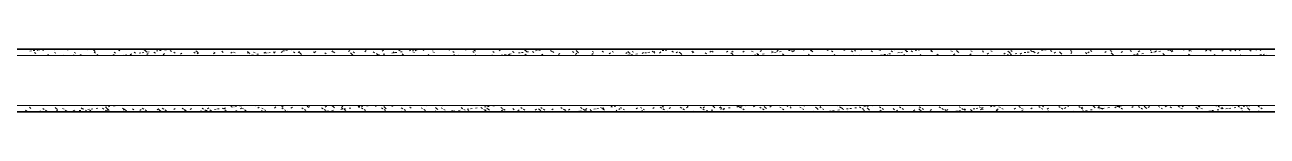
# Model space of a CAD drawing. Header units: millimetres. Extents: x -4948 to 42228, y -4856 to 69378.
# Drawn here: x 30935 to 33401, y 29930 to 30055 of the extents above; entities that cross this region are included whole.
import ezdxf

# ---------------------------------------------------------------- set-up
doc = ezdxf.new("R2010")
doc.units = ezdxf.units.MM
for name, color, linetype, lineweight in [('A-WALL', 113, 'Continuous', 13), ('A-WALL-PATT', 111, 'Continuous', 13), ('I-WALL', 2, 'Continuous', 13)]:
    doc.layers.add(name, color=color, linetype=linetype, lineweight=lineweight)

# ---------------------------------------------------------------- blocks, each defined once
blk = doc.blocks.new('27ELB-RD-AR-0000-BIM_rvt-1-1 этаж отм_ _0_000 лотки')
at = {"layer": 'A-WALL', "color": 252, "lineweight": 9}
for p, q in [((28521.4, 30042.4), (35833.9, 30042.4)), ((28521.4, 29942.4), (35833.9, 29942.4))]:
    blk.add_line(p, q, dxfattribs=at)
at = {"layer": 'A-WALL-PATT', "color": 252, "linetype": 'Continuous', "lineweight": 9}
for p, q in [((30945.3, 30051), (30948.6, 30051.5)), ((30946.6, 30042.4), (30946.8, 30042.6)), ((30951.5, 30051.9), (30954.8, 30052.3)), ((30954.3, 30048.3), (30957.2, 30046.5)), ((30959.5, 30052.3), (30962.1, 30054.3)), ((30961.8, 30053.2), (30965.1, 30053.7)), ((30969.3, 30054.9), (30969.9, 30054.4)), ((30969.9, 30054.4), (30969.9, 30054.4)), ((30969.9, 30054.4), (30972.4, 30052.1)), ((30979.3, 30042.4), (30980.1, 30043)), ((30981, 30044.2), (30982.9, 30042.4)), ((30993.8, 30053.5), (30995.6, 30054.9)), ((30993.9, 30048.4), (30996.7, 30046.6)), ((31012, 30042.4), (31012.6, 30042.9)), ((31019.6, 30054.9), (31021.6, 30053.1)), ((31027, 30054), (31028.3, 30054.9)), ((31031.8, 30043.8), (31033.3, 30042.4)), ((31033.4, 30048.5), (31036.3, 30046.7)), ((31044.7, 30042.4), (31046.9, 30044.1)), ((31059.5, 30053.8), (31061, 30054.9)), ((31070, 30054.9), (31072.3, 30052.8)), ((31072.3, 30052.8), (31072.3, 30052.8)), ((31072.3, 30052.8), (31074.8, 30050.5)), ((31073, 30048.6), (31075.8, 30046.8)), ((31077.4, 30042.5), (31080.1, 30044.5)), ((31083.4, 30042.7), (31083.6, 30042.4)), ((31110.1, 30042.4), (31112.6, 30044.4)), ((31112.5, 30048.6), (31115.4, 30046.8)), ((31121.5, 30053.8), (31124, 30051.6)), ((31129.6, 30042.4), (31131.2, 30042.6)), ((31134.1, 30043), (31137.5, 30043.5)), ((31144.2, 30043.6), (31146.9, 30045.6)), ((31144.5, 30044.4), (31147.8, 30044.8)), ((31152.1, 30048.7), (31154.9, 30046.9)), ((31162.1, 30046.7), (31165.4, 30047.2)), ((31168.3, 30047.5), (31171.6, 30048)), ((31172.4, 30053.4), (31174.7, 30051.3)), ((31174.7, 30051.3), (31174.7, 30051.3)), ((31174.7, 30051.3), (31177.2, 30049)), ((31177.5, 30044), (31180.1, 30046)), ((31178.6, 30048.9), (31182, 30049.3)), ((31191.6, 30048.8), (31194.5, 30047)), ((31196.3, 30051.2), (31199.6, 30051.7)), ((31202.5, 30052), (31205.8, 30052.5)), ((31210, 30043.8), (31212.6, 30045.9)), ((31212.8, 30053.4), (31216.2, 30053.8)), ((31223.9, 30052.3), (31226.4, 30050)), ((31231.2, 30048.9), (31234, 30047.1)), ((31244.3, 30045.1), (31246.9, 30047.1)), ((31270.7, 30048.9), (31273.6, 30047.1)), ((31274.7, 30051.8), (31277.1, 30049.7)), ((31277.1, 30049.7), (31277.1, 30049.7)), ((31277.1, 30049.7), (31279.6, 30047.4)), ((31277.5, 30045.5), (31280.2, 30047.5)), ((31310, 30045.3), (31312.7, 30047.4)), ((31310.3, 30049), (31313.1, 30047.2)), ((31326.3, 30050.7), (31328.8, 30048.4)), ((31344.3, 30046.6), (31347, 30048.6)), ((31349.8, 30049.1), (31352.7, 30047.3)), ((31377.1, 30050.3), (31379.5, 30048.1)), ((31377.5, 30047), (31380.2, 30049)), ((31379.4, 30042.4), (31382.2, 30042.8)), ((31379.5, 30048.1), (31379.5, 30048.1)), ((31379.5, 30048.1), (31381.9, 30045.9)), ((31385.1, 30043.2), (31388.5, 30043.6)), ((31389.4, 30049.1), (31392.2, 30047.3)), ((31395.5, 30044.6), (31398.8, 30045)), ((31410, 30046.8), (31412.7, 30048.9)), ((31413.1, 30046.9), (31416.4, 30047.3)), ((31419.3, 30047.7), (31422.6, 30048.1)), ((31428.7, 30049.2), (31431.2, 30046.9)), ((31428.9, 30049.2), (31431.8, 30047.4)), ((31429.6, 30049.1), (31433, 30049.5)), ((31444.3, 30048.1), (31447, 30050.1)), ((31447.3, 30051.4), (31450.6, 30051.8)), ((31453.5, 30052.2), (31456.8, 30052.6)), ((31463.8, 30053.6), (31467.2, 30054)), ((31468.5, 30049.3), (31471.3, 30047.5)), ((31477.6, 30048.5), (31480.2, 30050.5)), ((31479.5, 30048.7), (31481.9, 30046.6)), ((31481.9, 30046.6), (31481.9, 30046.6)), ((31481.9, 30046.6), (31484.3, 30044.3)), ((31508, 30049.4), (31510.9, 30047.6)), ((31510.1, 30048.3), (31512.7, 30050.4)), ((31531.1, 30047.6), (31533.6, 30045.3)), ((31544.4, 30049.6), (31547, 30051.6)), ((31547.6, 30049.4), (31550.4, 30047.6)), ((31577.6, 30050), (31580.3, 30052)), ((31581.9, 30047.2), (31584.2, 30045)), ((31584.2, 30045), (31584.2, 30045)), ((31584.2, 30045), (31586.7, 30042.8)), ((31587.1, 30049.5), (31590, 30047.7)), ((31610.1, 30049.8), (31612.8, 30051.9)), ((31623.8, 30054.9), (31624.9, 30053.9)), ((31626.7, 30049.6), (31629.5, 30047.8)), ((31629.9, 30042.5), (31633.3, 30043)), ((31633.5, 30046), (31635.9, 30043.8)), ((31636.1, 30043.4), (31639.5, 30043.8)), ((31644.4, 30051.1), (31647.1, 30053.1)), ((31646.5, 30044.7), (31649.8, 30045.2)), ((31664.1, 30047), (31667.4, 30047.5)), ((31666.2, 30049.7), (31669.1, 30047.8)), ((31670.3, 30047.9), (31673.6, 30048.3)), ((31674.1, 30054.9), (31674.1, 30054.9)), ((31677.6, 30051.5), (31680.3, 30053.5)), ((31680.7, 30049.2), (31684, 30049.7)), ((31684.3, 30045.6), (31686.6, 30043.5)), ((31686.6, 30043.5), (31686.6, 30043.5)), ((31686.6, 30043.5), (31687.7, 30042.4)), ((31698.3, 30051.5), (31701.6, 30052)), ((31704.5, 30052.4), (31707.8, 30052.8)), ((31705.8, 30049.7), (31708.6, 30047.9)), ((31710.1, 30051.3), (31712.8, 30053.4)), ((31714.8, 30053.7), (31718.2, 30054.2)), ((31724.4, 30054.9), (31724.8, 30054.6)), ((31724.8, 30054.6), (31724.8, 30054.6)), ((31724.8, 30054.6), (31727.3, 30052.3)), ((31735.9, 30044.5), (31738.1, 30042.4)), ((31744.4, 30052.6), (31747.1, 30054.6)), ((31745.3, 30049.8), (31748.2, 30048)), ((31774.8, 30054.9), (31776.5, 30053.4)), ((31777.7, 30053), (31780.2, 30054.9)), ((31784.9, 30049.9), (31787.7, 30048.1)), ((31786.7, 30044), (31788.4, 30042.4)), ((31796.6, 30042.4), (31797.5, 30043.1)), ((31810.2, 30052.8), (31812.8, 30054.9)), ((31824.4, 30049.9), (31827.3, 30048.1)), ((31825.1, 30054.9), (31827.2, 30053)), ((31827.2, 30053), (31827.2, 30053)), ((31827.2, 30053), (31829.7, 30050.8)), ((31829.3, 30042.4), (31830.8, 30043.6)), ((31838.2, 30042.9), (31838.8, 30042.4)), ((31844.5, 30054.1), (31845.6, 30054.9)), ((31862, 30042.4), (31863.2, 30043.4)), ((31864, 30050), (31866.8, 30048.2)), ((31876.4, 30054.1), (31878.9, 30051.8)), ((31877.7, 30054.5), (31878.3, 30054.9)), ((31880.9, 30042.7), (31884.3, 30043.1)), ((31887.1, 30043.5), (31890.5, 30044)), ((31889.1, 30042.5), (31889.1, 30042.4)), ((31894.9, 30042.6), (31897.5, 30044.6)), ((31897.5, 30044.9), (31900.8, 30045.3)), ((31903.5, 30050.1), (31906.4, 30048.3)), ((31910.2, 30054.4), (31911, 30054.9)), ((31915.1, 30047.2), (31918.5, 30047.6)), ((31921.3, 30048), (31924.7, 30048.5)), ((31927.2, 30053.6), (31929.6, 30051.5)), ((31928.1, 30043), (31930.8, 30045.1)), ((31929.6, 30051.5), (31929.6, 30051.5)), ((31929.6, 30051.5), (31932.1, 30049.2)), ((31931.7, 30049.4), (31935, 30049.8)), ((31943.1, 30050.2), (31945.9, 30048.4)), ((31949.3, 30051.7), (31952.6, 30052.1)), ((31955.5, 30052.5), (31958.8, 30053)), ((31960.6, 30042.9), (31963.3, 30044.9)), ((31965.8, 30053.9), (31969.2, 30054.3)), ((31978.8, 30052.5), (31981.3, 30050.2)), ((31982.6, 30050.2), (31985.5, 30048.4)), ((31994.9, 30044.1), (31997.6, 30046.1)), ((32022.2, 30050.3), (32025, 30048.5)), ((32028.2, 30044.5), (32030.8, 30046.6)), ((32029.6, 30052.1), (32032, 30049.9)), ((32032, 30049.9), (32032, 30049.9)), ((32032, 30049.9), (32034.4, 30047.7)), ((32060.6, 30044.4), (32063.3, 30046.4)), ((32061.7, 30050.4), (32064.6, 30048.6)), ((32081.2, 30051), (32083.7, 30048.7)), ((32095, 30045.6), (32097.6, 30047.6)), ((32101.3, 30050.4), (32104.1, 30048.6)), ((32128.2, 30046), (32130.9, 30048.1)), ((32132, 30050.5), (32134.4, 30048.4)), ((32132, 30042.9), (32135.3, 30043.3)), ((32134.4, 30048.4), (32134.4, 30048.4)), ((32134.4, 30048.4), (32136.8, 30046.1)), ((32138.1, 30043.7), (32141.5, 30044.1)), ((32140.8, 30050.5), (32143.7, 30048.7)), ((32148.5, 30045), (32151.8, 30045.5)), ((32160.7, 30045.9), (32163.3, 30047.9)), ((32166.1, 30047.4), (32169.5, 30047.8)), ((32172.3, 30048.2), (32175.7, 30048.6)), ((32180.4, 30050.6), (32183.2, 30048.8)), ((32182.7, 30049.5), (32186, 30050)), ((32183.6, 30049.4), (32186.1, 30047.1)), ((32195, 30047.1), (32197.6, 30049.2)), ((32200.3, 30051.9), (32203.7, 30052.3)), ((32206.5, 30052.7), (32209.8, 30053.1)), ((32216.8, 30054), (32220.2, 30054.5)), ((32219.9, 30050.7), (32222.8, 30048.9)), ((32228.2, 30047.5), (32230.9, 30049.6)), ((32234.4, 30049), (32236.7, 30046.8)), ((32236.7, 30046.8), (32236.7, 30046.8)), ((32236.7, 30046.8), (32239.2, 30044.5)), ((32259.5, 30050.7), (32262.3, 30048.9)), ((32260.7, 30047.4), (32263.4, 30049.4)), ((32286, 30047.8), (32288.4, 30045.6)), ((32295, 30048.6), (32297.7, 30050.7)), ((32299, 30050.8), (32301.9, 30049)), ((32328.3, 30049), (32330.9, 30051.1)), ((32336.8, 30047.4), (32339.1, 30045.3)), ((32338.6, 30050.9), (32341.4, 30049.1)), ((32339.1, 30045.3), (32339.1, 30045.3)), ((32339.1, 30045.3), (32341.6, 30043)), ((32360.7, 30048.9), (32363.4, 30050.9)), ((32378.1, 30051), (32381, 30049.2)), ((32378.9, 30054.9), (32379.8, 30054.1)), ((32383, 30043), (32386.3, 30043.5)), ((32388.4, 30046.3), (32390.8, 30044)), ((32389.2, 30043.8), (32392.5, 30044.3)), ((32395.1, 30050.1), (32397.7, 30052.2)), ((32399.5, 30045.2), (32402.8, 30045.6)), ((32417.2, 30047.5), (32420.5, 30048)), ((32417.7, 30051), (32420.5, 30049.2)), ((32423.3, 30048.3), (32426.7, 30048.8)), ((32428.3, 30050.5), (32431, 30052.6)), ((32433.7, 30049.7), (32437, 30050.1)), ((32439.2, 30045.8), (32441.5, 30043.7)), ((32441.5, 30043.7), (32441.5, 30043.7)), ((32441.5, 30043.7), (32442.9, 30042.4)), ((32451.3, 30052), (32454.7, 30052.5)), ((32457.2, 30051.1), (32460.1, 30049.3)), ((32457.5, 30052.8), (32460.8, 30053.3)), ((32460.8, 30050.4), (32463.4, 30052.4)), ((32467.8, 30054.2), (32471.2, 30054.6)), ((32479.6, 30054.9), (32479.7, 30054.8)), ((32479.7, 30054.8), (32479.7, 30054.8)), ((32479.7, 30054.8), (32482.2, 30052.6)), ((32490.7, 30044.7), (32493.2, 30042.5)), ((32495.1, 30051.6), (32497.7, 30053.7)), ((32496.8, 30051.2), (32499.6, 30049.4)), ((32528.3, 30052.1), (32531, 30054.1)), ((32529.9, 30054.9), (32531.4, 30053.6)), ((32536.3, 30051.2), (32539.2, 30049.4)), ((32541.6, 30044.3), (32543.6, 30042.4)), ((32560.8, 30051.9), (32563.5, 30053.9)), ((32575.9, 30051.3), (32578.7, 30049.5)), ((32580.3, 30054.9), (32582.1, 30053.3)), ((32581.2, 30042.4), (32581.4, 30042.6)), ((32582.1, 30053.3), (32582.1, 30053.3)), ((32582.1, 30053.3), (32584.5, 30051)), ((32593.1, 30043.2), (32593.9, 30042.4)), ((32595.1, 30053.1), (32597.5, 30054.9)), ((32613.9, 30042.4), (32613.9, 30042.5)), ((32615.4, 30051.4), (32618.3, 30049.6)), ((32628.4, 30053.6), (32630.2, 30054.9)), ((32631.3, 30054.3), (32633.8, 30052)), ((32634, 30043.2), (32637.3, 30043.6)), ((32640.2, 30044), (32643.5, 30044.4)), ((32643.9, 30042.7), (32644.3, 30042.4)), ((32646.6, 30042.4), (32648.2, 30043.7)), ((32650.5, 30045.4), (32653.8, 30045.8)), ((32655, 30051.5), (32657.8, 30049.7)), ((32660.9, 30053.4), (32662.9, 30054.9)), ((32668.2, 30047.7), (32671.5, 30048.1)), ((32674.3, 30048.5), (32677.7, 30048.9)), ((32679.3, 30042.4), (32681.4, 30044.1)), ((32682.1, 30053.9), (32684.5, 30051.7)), ((32684.5, 30051.7), (32684.5, 30051.7)), ((32684.5, 30051.7), (32686.9, 30049.5)), ((32684.7, 30049.9), (32688, 30050.3)), ((32694.5, 30051.5), (32697.4, 30049.7)), ((32695.2, 30054.6), (32695.5, 30054.9)), ((32702.4, 30052.2), (32705.7, 30052.6)), ((32708.5, 30053), (32711.9, 30053.4)), ((32711.9, 30042.4), (32713.9, 30044)), ((32718.9, 30054.4), (32722.2, 30054.8)), ((32733.7, 30052.7), (32736.2, 30050.5)), ((32734.1, 30051.6), (32736.9, 30049.8)), ((32745.6, 30043.2), (32748.2, 30045.2)), ((32760.9, 30054.9), (32760.9, 30054.9)), ((32773.6, 30051.7), (32776.5, 30049.9)), ((32778.8, 30043.6), (32781.5, 30045.6)), ((32784.5, 30052.3), (32786.8, 30050.2)), ((32786.8, 30050.2), (32786.8, 30050.2)), ((32786.8, 30050.2), (32789.3, 30047.9)), ((32811.3, 30043.4), (32814, 30045.5)), ((32813.2, 30051.7), (32816, 30049.9)), ((32836.1, 30051.2), (32838.5, 30048.9)), ((32845.6, 30044.7), (32848.3, 30046.7)), ((32852.7, 30051.8), (32855.6, 30050)), ((32878.8, 30045.1), (32881.5, 30047.1)), ((32885, 30043.4), (32888.3, 30043.8)), ((32886.9, 30050.8), (32889.2, 30048.6)), ((32889.2, 30048.6), (32889.2, 30048.6)), ((32889.2, 30048.6), (32891.7, 30046.3)), ((32891.2, 30044.2), (32894.5, 30044.6)), ((32892.3, 30051.9), (32895.1, 30050.1)), ((32901.5, 30045.5), (32904.8, 30046)), ((32911.3, 30044.9), (32914, 30047)), ((32919.2, 30047.9), (32922.5, 30048.3)), ((32925.3, 30048.7), (32928.7, 30049.1)), ((32931.8, 30052), (32934.7, 30050.2)), ((32935.7, 30050), (32939, 30050.5)), ((32938.5, 30049.6), (32940.9, 30047.4)), ((32945.6, 30046.2), (32948.3, 30048.2)), ((32953.4, 30052.4), (32956.7, 30052.8)), ((32959.5, 30053.2), (32962.9, 30053.6)), ((32969.9, 30054.5), (32972.9, 30054.9)), ((32971.4, 30052), (32974.2, 30050.2)), ((32978.9, 30046.6), (32981.5, 30048.6)), ((32989.3, 30049.2), (32991.6, 30047)), ((32991.6, 30047), (32991.6, 30047)), ((32991.6, 30047), (32994.1, 30044.8)), ((33010.9, 30052.1), (33013.8, 30050.3)), ((33011.4, 30046.4), (33014, 30048.5)), ((33040.8, 30048.1), (33043.3, 30045.8)), ((33045.7, 30047.7), (33048.3, 30049.7)), ((33050.5, 30052.2), (33053.3, 30050.4)), ((33078.9, 30048.1), (33081.6, 30050.1)), ((33090, 30052.3), (33092.9, 30050.5)), ((33091.7, 30047.6), (33094, 30045.5)), ((33094, 30045.5), (33094, 30045.5)), ((33094, 30045.5), (33096.5, 30043.2)), ((33111.4, 30047.9), (33114.1, 30050)), ((33129.6, 30052.3), (33132.4, 30050.5)), ((33134, 30054.9), (33134.7, 30054.4)), ((33136, 30043.5), (33139.3, 30044)), ((33142.2, 30044.3), (33145.5, 30044.8)), ((33143.2, 30046.5), (33145.7, 30044.2)), ((33145.7, 30049.2), (33148.4, 30051.2)), ((33152.5, 30045.7), (33155.8, 30046.1)), ((33169.1, 30052.4), (33172, 30050.6)), ((33170.2, 30048), (33173.5, 30048.5)), ((33176.4, 30048.8), (33179.7, 30049.3)), ((33178.9, 30049.6), (33181.6, 30051.6)), ((33186.7, 30050.2), (33190, 30050.6)), ((33194.1, 30046.1), (33196.4, 30043.9)), ((33196.4, 30043.9), (33196.4, 30043.9)), ((33196.4, 30043.9), (33198, 30042.4)), ((33204.4, 30052.5), (33207.7, 30053)), ((33208.7, 30052.5), (33211.5, 30050.7)), ((33210.5, 30053.3), (33213.9, 30053.8)), ((33211.4, 30049.4), (33214.1, 30051.5)), ((33220.9, 30054.7), (33222.7, 30054.9)), ((33234.7, 30054.9), (33237, 30052.8)), ((33245.6, 30045), (33248.1, 30042.7)), ((33245.7, 30050.7), (33248.4, 30052.7)), ((33248.2, 30052.5), (33251.1, 30050.7)), ((33279, 30051.1), (33281.6, 30053.1)), ((33285.1, 30054.9), (33286.3, 30053.8)), ((33287.8, 30052.6), (33290.6, 30050.8)), ((33296.4, 30044.5), (33298.7, 30042.4)), ((33311.5, 30050.9), (33314.1, 30053)), ((33327.3, 30052.7), (33330.1, 30050.9)), ((33335.4, 30054.9), (33337, 30053.5)), ((33337, 30053.5), (33337, 30053.5)), ((33337, 30053.5), (33339.4, 30051.3)), ((33345.8, 30052.2), (33348.4, 30054.2)), ((33348, 30043.4), (33349.1, 30042.4)), ((33366.9, 30052.8), (33369.7, 30051)), ((33379, 30052.6), (33381.7, 30054.6)), ((33386.2, 30054.5), (33388.7, 30052.3)), ((33387, 30043.7), (33390.3, 30044.1)), ((33393.2, 30044.5), (33396.5, 30044.9)), ((33398.5, 30042.4), (33398.8, 30042.7)), ((33398.8, 30043), (33399.4, 30042.4)), ((31094.7, 29939.2), (31098, 29939.6)), ((31100.9, 29940), (31104.2, 29940.4)), ((31111.2, 29941.4), (31114.5, 29941.8)), ((31243.1, 29942.4), (31243.1, 29942.4)), ((31343.8, 29942.4), (31345.5, 29940.9)), ((31345.7, 29939.4), (31349, 29939.8)), ((31351.9, 29940.2), (31355.2, 29940.6)), ((31362.2, 29941.5), (31365.5, 29942)), ((31394.1, 29942.4), (31394.7, 29941.9)), ((31431.2, 29937.6), (31433.8, 29939.7)), ((31444.5, 29942.4), (31445.4, 29941.6)), ((31445.4, 29941.6), (31445.4, 29941.6)), ((31445.4, 29941.6), (31447.9, 29939.3)), ((31463.6, 29937.5), (31466.3, 29939.5)), ((31494.8, 29942.4), (31497.1, 29940.3)), ((31497.9, 29938.7), (31500.6, 29940.7)), ((31531.2, 29939.1), (31533.9, 29941.2)), ((31545.5, 29942.2), (31547.8, 29940)), ((31547.8, 29940), (31547.8, 29940)), ((31547.8, 29940), (31550.3, 29937.8)), ((31563.7, 29939), (31566.3, 29941)), ((31596.7, 29939.5), (31600, 29940)), ((31597, 29941), (31599.5, 29938.8)), ((31598, 29940.2), (31600.6, 29942.2)), ((31602.9, 29940.3), (31606.2, 29940.8)), ((31613.2, 29941.7), (31616.5, 29942.1)), ((31631.2, 29940.6), (31633.6, 29942.4)), ((31647.8, 29940.6), (31650.2, 29938.5)), ((31663.7, 29940.5), (31666.3, 29942.4)), ((31698, 29941.7), (31699, 29942.4)), ((31699.4, 29939.5), (31701.9, 29937.2)), ((31731.3, 29942.1), (31731.7, 29942.4)), ((31763.7, 29942), (31764.3, 29942.4)), ((31847.7, 29939.7), (31851, 29940.1)), ((31853.9, 29940.5), (31857.2, 29940.9)), ((31864.2, 29941.9), (31867.6, 29942.3)), ((32098.7, 29939.8), (32102, 29940.3)), ((32098.9, 29942.4), (32100.4, 29941.1)), ((32104.9, 29940.7), (32108.2, 29941.1)), ((32115.2, 29942), (32118.4, 29942.4)), ((32149.3, 29942.4), (32149.6, 29942.1)), ((32199.6, 29942.4), (32200.3, 29941.8)), ((32200.3, 29941.8), (32200.3, 29941.8)), ((32200.3, 29941.8), (32202.8, 29939.5)), ((32248.6, 29937.7), (32251.3, 29939.8)), ((32250, 29942.4), (32252, 29940.6)), ((32281.8, 29938.2), (32284.5, 29940.2)), ((32300.3, 29942.4), (32302.7, 29940.3)), ((32302.7, 29940.3), (32302.7, 29940.3)), ((32302.7, 29940.3), (32305.2, 29938)), ((32314.3, 29938), (32317, 29940.1)), ((32315.4, 29939.3), (32318.2, 29937.5)), ((32348.6, 29939.3), (32351.3, 29941.3)), ((32349.7, 29940), (32353.1, 29940.4)), ((32351.9, 29941.3), (32354.4, 29939)), ((32355, 29939.4), (32357.8, 29937.6)), ((32355.9, 29940.8), (32359.2, 29941.3)), ((32366.2, 29942.2), (32368.2, 29942.4)), ((32381.9, 29939.7), (32384.5, 29941.7)), ((32394.5, 29939.4), (32397.3, 29937.6)), ((32402.7, 29940.8), (32405.1, 29938.7)), ((32414.4, 29939.5), (32417, 29941.6)), ((32434.1, 29939.5), (32436.9, 29937.7)), ((32448.7, 29940.8), (32450.9, 29942.4)), ((32454.3, 29939.7), (32456.8, 29937.5)), ((32473.6, 29939.6), (32476.4, 29937.8)), ((32481.9, 29941.2), (32483.5, 29942.4)), ((32513.2, 29939.7), (32516, 29937.9)), ((32514.4, 29941), (32516.2, 29942.4)), ((32548.7, 29942.3), (32548.9, 29942.4)), ((32552.7, 29939.7), (32555.5, 29937.9)), ((32592.3, 29939.8), (32595.1, 29938)), ((32600.7, 29940.2), (32604.1, 29940.6)), ((32606.9, 29941), (32610.2, 29941.4)), ((32617.2, 29942.3), (32617.9, 29942.4)), ((32631.8, 29939.9), (32634.6, 29938.1)), ((32671.4, 29939.9), (32674.2, 29938.1)), ((32710.9, 29940), (32713.7, 29938.2)), ((32750.5, 29940.1), (32753.3, 29938.3)), ((32790, 29940.2), (32792.8, 29938.4)), ((32829.6, 29940.2), (32832.4, 29938.4)), ((32851.8, 29940.3), (32855.1, 29940.8)), ((32854.1, 29942.4), (32855.3, 29941.3)), ((32857.9, 29941.1), (32861.2, 29941.6)), ((32869.1, 29940.3), (32871.9, 29938.5)), ((32904.4, 29942.4), (32904.5, 29942.4)), ((32908.7, 29940.4), (32911.5, 29938.6)), ((32948.2, 29940.4), (32951, 29938.6)), ((32954.8, 29942.4), (32955.2, 29942.1)), ((32955.2, 29942.1), (32955.2, 29942.1)), ((32955.2, 29942.1), (32957.7, 29939.8)), ((32987.8, 29940.5), (32990.6, 29938.7)), ((33005.1, 29942.4), (33006.9, 29940.8)), ((33027.3, 29940.6), (33030.1, 29938.8)), ((33055.4, 29942.4), (33057.6, 29940.5)), ((33057.6, 29940.5), (33057.6, 29940.5)), ((33057.6, 29940.5), (33060, 29938.2)), ((33066.9, 29940.7), (33069.7, 29938.9)), ((33099.3, 29938.3), (33101.9, 29940.3)), ((33102.8, 29940.5), (33106.1, 29940.9)), ((33106.4, 29940.7), (33109.2, 29938.9)), ((33106.8, 29941.5), (33109.3, 29939.2)), ((33108.9, 29941.3), (33112.2, 29941.7)), ((33132.5, 29938.7), (33135.2, 29940.8)), ((33146, 29940.8), (33148.8, 29939)), ((33157.6, 29941.1), (33160, 29938.9)), ((33165, 29938.6), (33167.7, 29940.6)), ((33185.5, 29940.9), (33188.3, 29939.1)), ((33199.3, 29939.8), (33202, 29941.8)), ((33209.2, 29940), (33211.6, 29937.7)), ((33225.1, 29941), (33227.9, 29939.2)), ((33232.6, 29940.2), (33235.2, 29942.3)), ((33260, 29939.5), (33262.3, 29937.4)), ((33264.6, 29941), (33267.4, 29939.2)), ((33265.1, 29940.1), (33267.7, 29942.1)), ((33299.4, 29941.3), (33300.8, 29942.4)), ((33304.2, 29941.1), (33307, 29939.3)), ((33332.6, 29941.7), (33333.5, 29942.4)), ((33343.7, 29941.2), (33346.5, 29939.4)), ((33353.8, 29940.7), (33357.1, 29941.1)), ((33359.9, 29941.5), (33363.3, 29941.9)), ((33365.1, 29941.6), (33366.2, 29942.4)), ((33383.3, 29941.2), (33386.1, 29939.4)), ((30936.5, 29933.4), (30939.4, 29931.5)), ((30944.5, 29939.2), (30947, 29937)), ((30963.5, 29929.9), (30966.1, 29932)), ((30970.7, 29936.8), (30973.6, 29935)), ((30976.1, 29933.4), (30978.9, 29931.6)), ((30995.4, 29938.8), (30997.7, 29936.7)), ((30997.7, 29936.7), (30997.7, 29936.7)), ((30997.7, 29936.7), (31000.2, 29934.4)), ((30997.8, 29931.2), (31000.4, 29933.2)), ((31010.3, 29936.9), (31013.1, 29935.1)), ((31015.6, 29933.5), (31018.5, 29931.7)), ((31026.3, 29930.2), (31029.6, 29930.6)), ((31031, 29931.6), (31033.7, 29933.6)), ((31032.5, 29931), (31035.8, 29931.4)), ((31042.8, 29932.4), (31046.2, 29932.8)), ((31046.9, 29937.7), (31049.4, 29935.4)), ((31049.8, 29937), (31052.7, 29935.2)), ((31055.2, 29933.6), (31058, 29931.8)), ((31060.5, 29934.7), (31063.8, 29935.1)), ((31063.5, 29931.4), (31066.2, 29933.5)), ((31066.7, 29935.5), (31070, 29935.9)), ((31077, 29936.9), (31080.4, 29937.3)), ((31089.4, 29937.1), (31092.2, 29935.2)), ((31094.7, 29933.6), (31097.6, 29931.8)), ((31097.7, 29937.3), (31100.1, 29935.1)), ((31097.8, 29932.7), (31100.5, 29934.7)), ((31100.1, 29935.1), (31100.1, 29935.1)), ((31100.1, 29935.1), (31102.6, 29932.8)), ((31128.9, 29937.1), (31131.8, 29935.3)), ((31131.1, 29933.1), (31133.7, 29935.1)), ((31134.3, 29933.7), (31137.1, 29931.9)), ((31149.3, 29936.1), (31151.8, 29933.9)), ((31163.5, 29932.9), (31166.2, 29935)), ((31168.5, 29937.2), (31171.3, 29935.4)), ((31173.8, 29933.8), (31176.7, 29932)), ((31197.8, 29934.2), (31200.5, 29936.2)), ((31200.1, 29935.7), (31202.5, 29933.5)), ((31202.5, 29933.5), (31202.5, 29933.5)), ((31202.5, 29933.5), (31204.9, 29931.3)), ((31208, 29937.3), (31210.9, 29935.5)), ((31213.4, 29933.9), (31216.2, 29932.1)), ((31231.1, 29934.6), (31233.8, 29936.6)), ((31247.6, 29937.3), (31250.4, 29935.5)), ((31251.7, 29934.6), (31254.2, 29932.3)), ((31252.9, 29933.9), (31255.8, 29932.1)), ((31263.6, 29934.5), (31266.2, 29936.5)), ((31277.3, 29930.4), (31280.6, 29930.8)), ((31283.5, 29931.2), (31286.8, 29931.6)), ((31287.1, 29937.4), (31290, 29935.6)), ((31292.5, 29934), (31295.3, 29932.2)), ((31293.8, 29932.5), (31297.2, 29933)), ((31297.9, 29935.7), (31300.5, 29937.7)), ((31302.5, 29934.1), (31304.9, 29932)), ((31304.9, 29932), (31304.9, 29932)), ((31304.9, 29932), (31307.1, 29929.9)), ((31311.5, 29934.9), (31314.8, 29935.3)), ((31317.7, 29935.7), (31321, 29936.1)), ((31326.7, 29937.5), (31329.5, 29935.7)), ((31328, 29937), (31331.4, 29937.5)), ((31331.1, 29936.1), (31333.8, 29938.2)), ((31332, 29934.1), (31334.9, 29932.3)), ((31354.1, 29933), (31356.6, 29930.7)), ((31363.6, 29936), (31366.3, 29938)), ((31366.2, 29937.6), (31369.1, 29935.8)), ((31371.6, 29934.1), (31374.4, 29932.3)), ((31397.9, 29937.2), (31400.6, 29939.2)), ((31404.9, 29932.6), (31407.2, 29930.4)), ((31405.8, 29937.6), (31408.6, 29935.8)), ((31407.2, 29930.4), (31407.2, 29930.4)), ((31407.2, 29930.4), (31407.8, 29929.9)), ((31411.1, 29934.2), (31414, 29932.4)), ((31445.3, 29937.7), (31448.2, 29935.9)), ((31450.7, 29934.3), (31453.5, 29932.5)), ((31456.5, 29931.5), (31458.1, 29929.9)), ((31484.9, 29937.8), (31487.7, 29936)), ((31490.2, 29934.4), (31493.1, 29932.6)), ((31507.3, 29931), (31508.5, 29929.9)), ((31524.4, 29937.8), (31527.3, 29936)), ((31528.3, 29930.5), (31531.6, 29931)), ((31529.8, 29934.4), (31532.6, 29932.6)), ((31534.5, 29931.3), (31537.9, 29931.8)), ((31544.9, 29932.7), (31548.2, 29933.1)), ((31562.5, 29935), (31565.8, 29935.5)), ((31564, 29937.9), (31566.8, 29936.1)), ((31568.7, 29935.8), (31572, 29936.3)), ((31569.3, 29934.5), (31572.2, 29932.7)), ((31579, 29937.2), (31582.4, 29937.6)), ((31603.5, 29938), (31606.4, 29936.2)), ((31608.9, 29934.6), (31611.7, 29932.8)), ((31643.1, 29938.1), (31645.9, 29936.3)), ((31648.4, 29934.7), (31651.3, 29932.8)), ((31650, 29929.9), (31651.1, 29930.8)), ((31650.2, 29938.5), (31650.2, 29938.5)), ((31650.2, 29938.5), (31652.7, 29936.2)), ((31682.6, 29938.1), (31685.5, 29936.3)), ((31682.7, 29929.9), (31684.3, 29931.2)), ((31688, 29934.7), (31690.8, 29932.9)), ((31715.4, 29929.9), (31716.8, 29931)), ((31722.2, 29938.2), (31725, 29936.4)), ((31727.5, 29934.8), (31730.4, 29933)), ((31748.4, 29930.2), (31751.1, 29932.3)), ((31750.2, 29939), (31752.6, 29936.9)), ((31752.6, 29936.9), (31752.6, 29936.9)), ((31752.6, 29936.9), (31755, 29934.6)), ((31761.7, 29938.3), (31764.6, 29936.5)), ((31767.1, 29934.9), (31769.9, 29933.1)), ((31779.3, 29930.7), (31782.7, 29931.1)), ((31781.7, 29930.6), (31784.3, 29932.7)), ((31785.5, 29931.5), (31788.9, 29931.9)), ((31795.9, 29932.9), (31799.2, 29933.3)), ((31801.3, 29938.4), (31804.1, 29936.6)), ((31801.8, 29937.9), (31804.3, 29935.7)), ((31806.6, 29934.9), (31809.5, 29933.1)), ((31813.5, 29935.2), (31816.8, 29935.6)), ((31814.2, 29930.5), (31816.8, 29932.5)), ((31819.7, 29936), (31823, 29936.4)), ((31830, 29937.4), (31833.4, 29937.8)), ((31840.8, 29938.4), (31843.7, 29936.6)), ((31846.2, 29935), (31849, 29933.2)), ((31848.5, 29931.7), (31851.1, 29933.8)), ((31852.6, 29937.5), (31855, 29935.3)), ((31855, 29935.3), (31855, 29935.3)), ((31855, 29935.3), (31857.4, 29933.1)), ((31880.4, 29938.5), (31883.2, 29936.7)), ((31881.7, 29932.2), (31884.4, 29934.2)), ((31885.7, 29935.1), (31888.6, 29933.3)), ((31904.2, 29936.4), (31906.7, 29934.1)), ((31914.2, 29932), (31916.9, 29934)), ((31919.9, 29938.6), (31922.8, 29936.8)), ((31925.3, 29935.2), (31928.1, 29933.4)), ((31948.5, 29933.2), (31951.2, 29935.3)), ((31955, 29935.9), (31957.3, 29933.8)), ((31957.3, 29933.8), (31957.3, 29933.8)), ((31957.3, 29933.8), (31959.8, 29931.5)), ((31959.5, 29938.6), (31962.3, 29936.8)), ((31964.8, 29935.2), (31967.7, 29933.4)), ((31981.7, 29933.7), (31984.4, 29935.7)), ((31999, 29938.7), (32001.9, 29936.9)), ((32004.4, 29935.3), (32007.2, 29933.5)), ((32006.6, 29934.8), (32009, 29932.5)), ((32014.2, 29933.5), (32016.9, 29935.5)), ((32030.3, 29930.8), (32033.7, 29931.3)), ((32036.5, 29931.7), (32039.9, 29932.1)), ((32038.6, 29938.8), (32041.4, 29937)), ((32043.9, 29935.4), (32046.8, 29933.6)), ((32046.9, 29933), (32050.2, 29933.5)), ((32048.5, 29934.7), (32051.2, 29936.8)), ((32057.4, 29934.4), (32059.7, 29932.2)), ((32059.7, 29932.2), (32059.7, 29932.2)), ((32059.7, 29932.2), (32062.2, 29930)), ((32064.5, 29935.3), (32067.9, 29935.8)), ((32070.7, 29936.2), (32074, 29936.6)), ((32078.1, 29938.9), (32081, 29937.1)), ((32081, 29937.5), (32084.4, 29938)), ((32081.8, 29935.2), (32084.4, 29937.2)), ((32083.5, 29935.4), (32086.3, 29933.6)), ((32109, 29933.2), (32111.4, 29931)), ((32114.3, 29935), (32116.9, 29937)), ((32117.7, 29938.9), (32120.5, 29937.1)), ((32123, 29935.5), (32125.9, 29933.7)), ((32148.6, 29936.2), (32151.2, 29938.3)), ((32157.2, 29939), (32160.1, 29937.2)), ((32159.8, 29932.8), (32162.1, 29930.7)), ((32162.1, 29930.7), (32162.1, 29930.7)), ((32162.1, 29930.7), (32162.9, 29929.9)), ((32162.6, 29935.6), (32165.4, 29933.8)), ((32181.8, 29936.7), (32184.5, 29938.7)), ((32196.8, 29939.1), (32199.6, 29937.3)), ((32202.1, 29935.7), (32205, 29933.9)), ((32211.3, 29931.7), (32213.3, 29929.9)), ((32214.3, 29936.5), (32217, 29938.6)), ((32236.3, 29939.1), (32239.2, 29937.3)), ((32241.7, 29935.7), (32244.5, 29933.9)), ((32262.2, 29931.3), (32263.6, 29929.9)), ((32275.9, 29939.2), (32278.7, 29937.4)), ((32281.2, 29935.8), (32284.1, 29934)), ((32281.4, 29931), (32284.7, 29931.4)), ((32287.5, 29931.8), (32290.9, 29932.3)), ((32297.9, 29933.2), (32301.2, 29933.6)), ((32313.7, 29930.1), (32313.9, 29929.9)), ((32315.5, 29935.5), (32318.9, 29935.9)), ((32320.8, 29935.9), (32323.6, 29934.1)), ((32321.7, 29936.3), (32325, 29936.8)), ((32332, 29937.7), (32335.4, 29938.1)), ((32360.3, 29936), (32363.2, 29934.2)), ((32399.9, 29936), (32402.7, 29934.2)), ((32405.1, 29938.7), (32405.1, 29938.7)), ((32405.1, 29938.7), (32407.5, 29936.4)), ((32434.6, 29929.9), (32435, 29930.2)), ((32439.4, 29936.1), (32442.3, 29934.3)), ((32467.3, 29929.9), (32467.4, 29930.1)), ((32479, 29936.2), (32481.8, 29934.4)), ((32499.9, 29929.9), (32501.7, 29931.3)), ((32505.1, 29939.3), (32507.5, 29937.1)), ((32507.5, 29937.1), (32507.5, 29937.1)), ((32507.5, 29937.1), (32509.9, 29934.9)), ((32518.5, 29936.2), (32521.4, 29934.4)), ((32532.4, 29931.2), (32535.7, 29931.6)), ((32532.6, 29929.9), (32535, 29931.7)), ((32538.5, 29932), (32541.9, 29932.4)), ((32548.9, 29933.3), (32552.2, 29933.8)), ((32556.7, 29938.2), (32559.2, 29935.9)), ((32558.1, 29936.3), (32560.9, 29934.5)), ((32565.3, 29929.9), (32567.5, 29931.6)), ((32566.6, 29935.7), (32569.9, 29936.1)), ((32572.7, 29936.5), (32576.1, 29936.9)), ((32583.1, 29937.8), (32586.4, 29938.3)), ((32597.6, 29936.4), (32600.5, 29934.6)), ((32599.1, 29930.8), (32601.8, 29932.8)), ((32607.5, 29937.7), (32609.8, 29935.6)), ((32609.8, 29935.6), (32609.8, 29935.6)), ((32609.8, 29935.6), (32612.3, 29933.3)), ((32632.4, 29931.2), (32635, 29933.2)), ((32637.2, 29936.5), (32640, 29934.7)), ((32659.1, 29936.6), (32661.5, 29934.3)), ((32664.9, 29931), (32667.5, 29933.1)), ((32676.7, 29936.5), (32679.6, 29934.7)), ((32699.2, 29932.3), (32701.8, 29934.3)), ((32709.9, 29936.2), (32712.2, 29934)), ((32712.2, 29934), (32712.2, 29934)), ((32712.2, 29934), (32714.7, 29931.8)), ((32716.3, 29936.6), (32719.1, 29934.8)), ((32732.4, 29932.7), (32735.1, 29934.7)), ((32755.8, 29936.7), (32758.7, 29934.9)), ((32761.5, 29935), (32763.9, 29932.8)), ((32764.9, 29932.6), (32767.5, 29934.6)), ((32783.4, 29931.3), (32786.7, 29931.8)), ((32789.5, 29932.1), (32792.9, 29932.6)), ((32795.4, 29936.7), (32798.2, 29934.9)), ((32799.2, 29933.8), (32801.8, 29935.8)), ((32799.9, 29933.5), (32803.2, 29933.9)), ((32812.3, 29934.6), (32814.6, 29932.5)), ((32814.6, 29932.5), (32814.6, 29932.5)), ((32814.6, 29932.5), (32817.1, 29930.2)), ((32817.6, 29935.8), (32820.9, 29936.3)), ((32823.7, 29936.6), (32827.1, 29937.1)), ((32832.4, 29934.2), (32835.1, 29936.3)), ((32834.1, 29938), (32837.4, 29938.4)), ((32834.9, 29936.8), (32837.8, 29935)), ((32863.8, 29933.5), (32866.3, 29931.2)), ((32864.9, 29934.1), (32867.6, 29936.1)), ((32874.5, 29936.9), (32877.3, 29935.1)), ((32899.2, 29935.3), (32901.9, 29937.3)), ((32914, 29937), (32916.9, 29935.2)), ((32914.7, 29933), (32917, 29930.9)), ((32917, 29930.9), (32917, 29930.9)), ((32917, 29930.9), (32918.1, 29929.9)), ((32932.5, 29935.7), (32935.1, 29937.8)), ((32953.6, 29937), (32956.4, 29935.2)), ((32965, 29935.6), (32967.6, 29937.6)), ((32966.2, 29931.9), (32968.4, 29929.9)), ((32993.1, 29937.1), (32995.9, 29935.3)), ((32999.3, 29936.8), (33001.9, 29938.8)), ((33017, 29931.5), (33018.7, 29929.9)), ((33032.5, 29937.2), (33035.2, 29939.3)), ((33032.7, 29937.2), (33035.5, 29935.4)), ((33034.4, 29931.5), (33037.7, 29931.9)), ((33040.6, 29932.3), (33043.9, 29932.7)), ((33050.9, 29933.7), (33054.2, 29934.1)), ((33065, 29937.1), (33067.6, 29939.1)), ((33068.6, 29936), (33071.9, 29936.4)), ((33068.6, 29930.4), (33069.1, 29929.9)), ((33072.2, 29937.3), (33075, 29935.5)), ((33074.7, 29936.8), (33078.1, 29937.2)), ((33085.1, 29938.2), (33088.4, 29938.6)), ((33111.8, 29937.3), (33114.6, 29935.5)), ((33151.3, 29937.4), (33154.1, 29935.6)), ((33160, 29938.9), (33160, 29938.9)), ((33160, 29938.9), (33162.4, 29936.7)), ((33190.9, 29937.5), (33193.7, 29935.7)), ((33230.4, 29937.5), (33233.2, 29935.7)), ((33251.8, 29929.9), (33252.4, 29930.4)), ((33262.3, 29937.4), (33262.3, 29937.4)), ((33262.3, 29937.4), (33264.8, 29935.1)), ((33270, 29937.6), (33272.8, 29935.8)), ((33284.5, 29929.9), (33285.6, 29930.8)), ((33285.4, 29931.7), (33288.7, 29932.1)), ((33291.6, 29932.5), (33294.9, 29932.9)), ((33301.9, 29933.8), (33305.2, 29934.3)), ((33309.5, 29937.7), (33312.3, 29935.9)), ((33311.6, 29938.4), (33314, 29936.1)), ((33317.2, 29929.9), (33318.1, 29930.6)), ((33319.6, 29936.2), (33322.9, 29936.6)), ((33325.7, 29937), (33329.1, 29937.4)), ((33336.1, 29938.3), (33339.4, 29938.8)), ((33349.1, 29937.8), (33351.9, 29936)), ((33349.9, 29929.9), (33352.4, 29931.9)), ((33362.4, 29938), (33364.7, 29935.8)), ((33364.7, 29935.8), (33364.7, 29935.8)), ((33364.7, 29935.8), (33367.2, 29933.6)), ((33383, 29930.3), (33385.7, 29932.3)), ((33388.6, 29937.8), (33391.4, 29936))]:
    blk.add_line(p, q, dxfattribs=at)
at = {"layer": 'I-WALL', "color": 252, "lineweight": 35}
for p, q in [((35833.9, 30054.9), (28508.9, 30054.9)), ((28508.9, 29929.9), (35833.9, 29929.9))]:
    blk.add_line(p, q, dxfattribs=at)

msp = doc.modelspace()

# ---------------------------------------------------------------- block references
at = {"lineweight": 5}
msp.add_blockref('27ELB-RD-AR-0000-BIM_rvt-1-1 этаж отм_ _0_000 лотки', (0, 0), dxfattribs=at)

doc.saveas('drawing.dxf')
